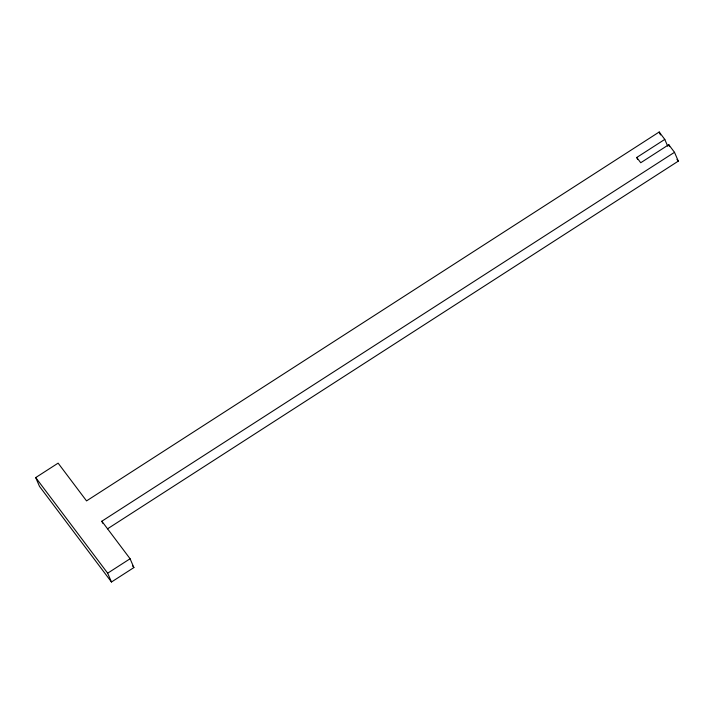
<?xml version="1.0" encoding="UTF-8"?>
<svg xmlns="http://www.w3.org/2000/svg" width="714" height="714" viewBox="0 0 714 714"><rect width="100%" height="100%" fill="white"/><g stroke="black" fill="none" stroke-linecap="round" stroke-linejoin="round"><path stroke-width="1.07" d="M664.788 139.4L636.754 157.464L640.735 162.747L668.768 144.683L674.498 152.305L101.843 521.22L130.091 558.75L133.893 567.568L111.473 582.008L39.502 486.395L35.7 477.577L58.12 463.136L86.546 500.898L659.209 131.992L664.788 139.4L667.742 146.263M107.511 528.833L678.3 161.132L674.498 152.305M111.473 582.008L107.671 573.19L130.091 558.75M676.97 159.365L678.3 161.132M132.554 565.8L133.893 567.568M35.7 477.577L107.671 573.19M668.768 144.683L669.607 146.647M659.209 131.992L660.477 134.928M636.754 157.464L637.602 159.418M101.843 521.22L102.682 523.183"/></g></svg>
